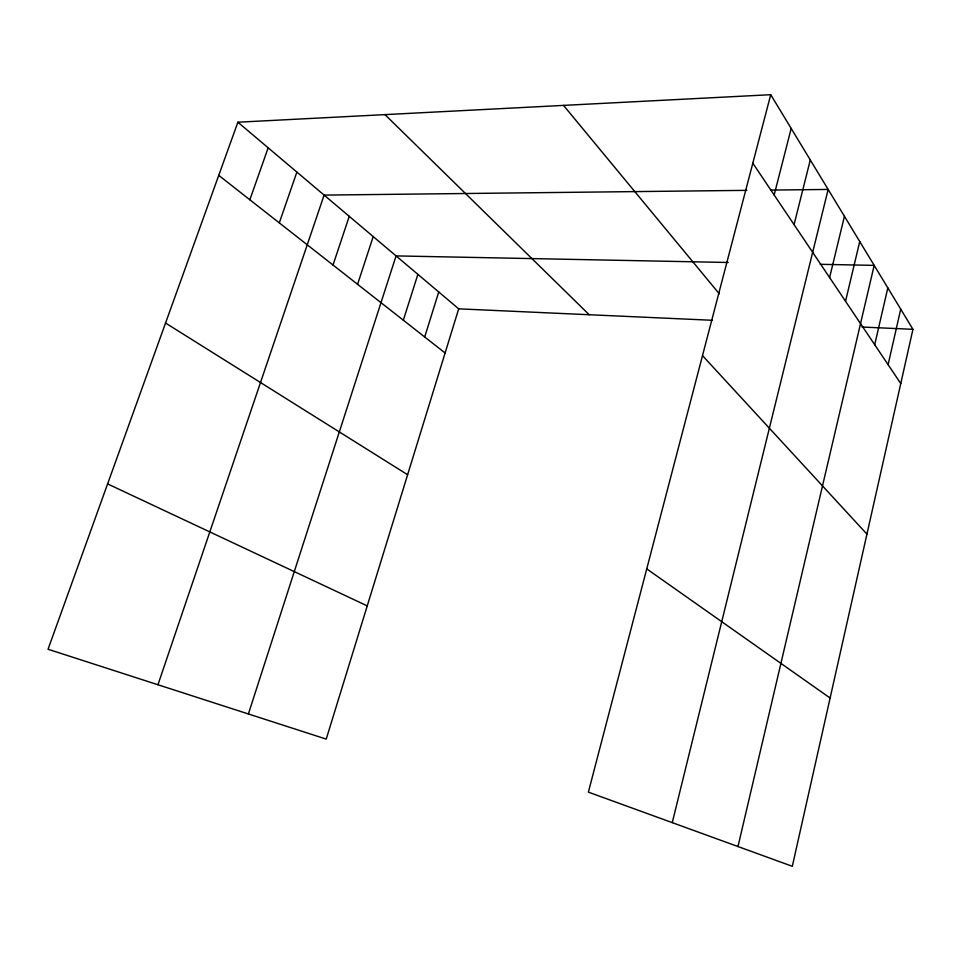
<?xml version="1.0" encoding="UTF-8"?>
<svg xmlns="http://www.w3.org/2000/svg" width="961" height="961" viewBox="0 0 961 961"><rect width="100%" height="100%" fill="white"/><g stroke="black" fill="none" stroke-linecap="round" stroke-linejoin="round"><path stroke-width="1.44" d="M770.722 94.695L912.95 329.323L792.308 866.305L588.372 792.128L770.722 94.695L237.884 122.215L48.05 649.252L326.223 739.105L458.697 308.841L237.884 122.215M888.096 364.663L900.733 309.166M874.702 344.723L887.832 287.88M737.988 846.545L874.186 265.38L820.238 264.311M845.536 301.286L859.747 241.559M829.607 277.561L844.431 216.297M672.256 822.64L828.154 189.437L770.758 190.086M794.062 224.622L810.291 159.958M774.158 194.975L791.191 128.45M424.69 336.951L438.745 291.976M403.332 320.205L417.879 274.353M248.394 713.963L396.064 255.902L728.234 262.485M357.576 284.3L373.216 236.598M333.023 265.032L349.251 216.345M157.952 684.749L324.109 195.095L746.865 190.35M279.303 222.88L296.877 172.079M249.848 199.768L268.167 147.814M458.697 308.841L712.461 320.289M861.993 327.028L912.95 329.323M107.608 483.9L367.246 605.886M165.556 323.028L407.62 474.734M646.741 568.876L830.124 698.034M218.736 175.358L445.111 352.987M384.965 114.623L589.201 314.727M702.503 355.618L866.942 534.136M563.53 105.398L719.308 293.838M752.811 163.178L900.769 383.547"/></g></svg>
